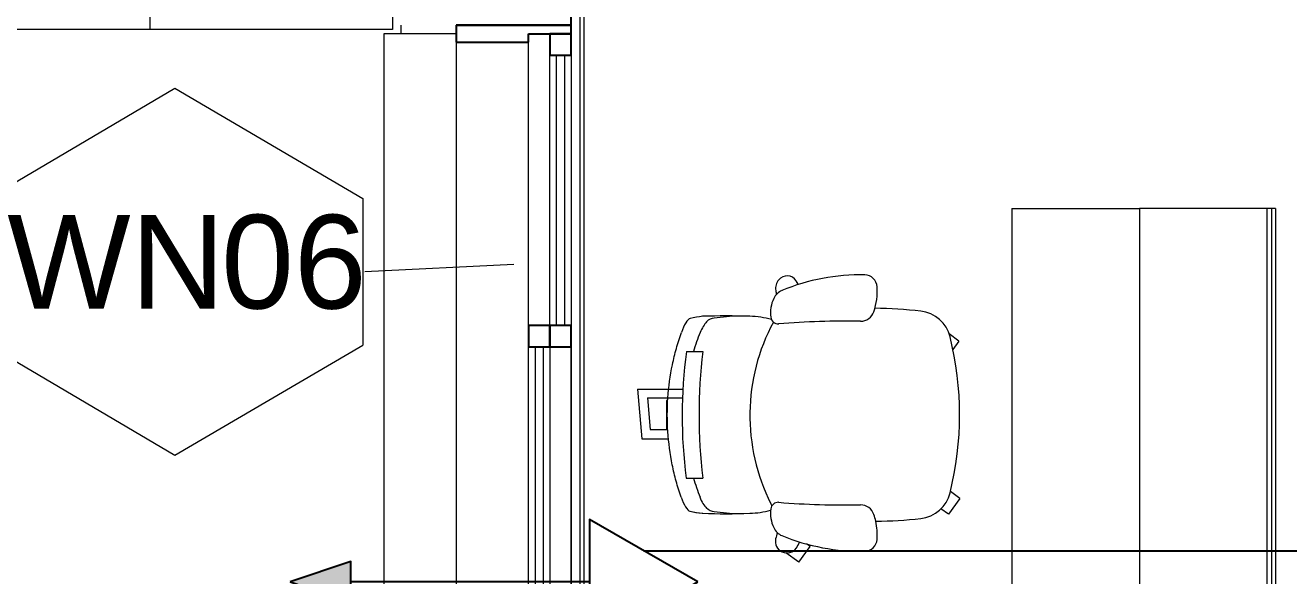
# Model space of a CAD drawing. Header units: millimetres. Extents: x -9358 to 257996, y -67499 to 9117.
# Drawn here: x 32967 to 35936, y -15810 to -14518 of the extents above; entities that cross this region are included whole.
import ezdxf

# ---------------------------------------------------------------- set-up
doc = ezdxf.new("R2010")
doc.units = ezdxf.units.MM
doc.header["$LTSCALE"] = 1000
for name, color, linetype, lineweight in [('A-FLR-PAT', 8, 'Continuous', 18), ('A-FRN', 8, 'Continuous', 9), ('A-TYP-WIN', 8, 'Continuous', 0), ('A-WAL-LOW-20', 8, 'Continuous', 18), ('A-WAL-LOW-30', 8, 'Continuous', 18), ('A-WAL-PAT-1', 8, 'Continuous', 9), ('A-WIN', 8, 'Continuous', 9), ('A-WIN-1', 8, 'Continuous', 25), ('A-WIN-2', 8, 'Continuous', 18)]:
    doc.layers.add(name, color=color, linetype=linetype, lineweight=lineweight)
for name, color, linetype in [('DATANET', 4, 'Continuous'), ('LC-CABLE -10', 4, 'Continuous'), ('LC-DA-CIR', 4, 'Continuous'), ('LC-T-OUTLET', 4, 'Continuous')]:
    doc.layers.add(name, color=color, linetype=linetype)
doc.styles.add('Arial_8', font='arial.ttf', dxfattribs={"height": 220})

# ---------------------------------------------------------------- blocks, each defined once
blk = doc.blocks.new('Window Tag - Window Tag-41068-01-Ground Floor Plan')
at = {"layer": 'A-TYP-WIN'}
for p, q in [((-4.506, 1.627), (-0.238, 4.142)), ((-0.238, 4.142), (4.181, 1.556)), ((-4.506, 1.627), (-4.506, -1.959)), ((4.181, 1.556), (4.181, -1.888)), ((-4.506, -1.959), (-0.238, -4.474)), ((-0.238, -4.474), (4.181, -1.888))]:
    blk.add_line(p, q, dxfattribs=at)
blk = doc.blocks.new('D-W')
at = {"color": 3, "elevation": 0}
blk.add_lwpolyline([(0, 254.5), (146.9, 0), (-146.9, 0), (0, 254.5)], dxfattribs=at)
at = {"layer": 'LC-T-OUTLET', "color": 2}
blk.add_attdef('W', (77.2, 236.3, 0), '', height=170, dxfattribs=at)
blk = doc.blocks.new('access point wifi weather proof')
at = {"layer": 'LC-CABLE -10'}
h = blk.add_hatch(color=3, dxfattribs=at)
h.dxf.hatch_style = 1
h.paths.add_polyline_path([(684.0372, -90.7097), (683.895, -90.6617), (683.895, -90.7577)])
at = {"layer": 'LC-CABLE -10', "color": 3}
blk.add_line((683.3342, -90.7097), (683.895, -90.7097), dxfattribs=at)
blk.add_lwpolyline([(684.0372, -90.7097), (683.895, -90.6617), (683.895, -90.7577)], close=True, dxfattribs=at)
at = {"layer": 'LC-DA-CIR'}
ref = blk.add_blockref('D-W', (683.3342, -90.7097), dxfattribs=dict(at, xscale=-0.0010000000000048, yscale=0.0010000000000048, zscale=0.0010000000000048, rotation=90))
ref.add_attrib('W', 'W', (682.9472, -90.6127), dxfattribs={"layer": 'LC-T-OUTLET', "color": 3, "height": 0.17})
blk = doc.blocks.new('Walls 199 - Walls 6-1778673-01-Ground Floor Furniture Plan')
at = {"layer": 'A-WAL-PAT-1'}
h = blk.add_hatch(dxfattribs=at)
h.set_pattern_fill('FP_140', color=256, style=0, pattern_type=2)
h.set_pattern_definition([(270, (47930, -31160.4), (900, 6e-14), [700, -700]), (270, (48380, -30460.4), (1800, 1e-13), [700, -700]), (180, (48380, -30460.4), (-9e-14, -700), [])])
h.paths.add_polyline_path([(48330, -30230), (48330, -31230), (48380, -31230), (48380, -30230)], flags=0)
at = {"layer": 'A-WAL-LOW-20'}
for p, q in [((48330, -31230), (48330, -30230)), ((48330, -30230), (48380, -30230)), ((48380, -30230), (48380, -31230)), ((48380, -31230), (48330, -31230))]:
    blk.add_line(p, q, dxfattribs=at)
blk = doc.blocks.new('Sliding_Window_Single - 1500 x 2700-V55-01-Ground Floor Furniture Plan')
at = {"layer": 'A-WIN'}
for p, q in [((-645, 135), (-10, 135)), ((725, 135), (40, 135)), ((40, 135), (725, 135)), ((-10, 85), (-645, 85)), ((40, 85), (675, 85)), ((-10, 35), (-675, 35)), ((675, 35), (40, 35)), ((-675, -135), (705, -135))]:
    blk.add_line(p, q, dxfattribs=at)
at = {"layer": 'A-WIN-1'}
for p, q in [((-715, 135), (-735, 135)), ((-715, 135), (-715, -135)), ((-695, 135), (-715, 135)), ((-715, -135), (-715, 135)), ((-695, 35), (-695, 135)), ((-645, 135), (-695, 135)), ((-695, 135), (-695, 85)), ((-645, 85), (-645, 135)), ((40, 135), (-10, 135)), ((-10, 135), (-10, 85)), ((40, 85), (40, 135)), ((745, 135), (725, 135)), ((725, 135), (725, 35)), ((-695, 85), (-645, 85)), ((-10, 85), (40, 85)), ((40, 85), (-10, 85)), ((-10, 85), (-10, 35)), ((40, 35), (40, 85)), ((725, 85), (675, 85)), ((675, 85), (675, 35)), ((725, 35), (725, 85)), ((-675, 35), (-695, 35)), ((-675, -135), (-675, 35)), ((-10, 35), (40, 35)), ((675, 35), (725, 35)), ((725, 35), (705, 35)), ((705, 35), (705, -135)), ((-715, -135), (-675, -135)), ((705, -135), (745, -135))]:
    blk.add_line(p, q, dxfattribs=at)
at = {"layer": 'A-WIN-2'}
for p, q in [((-10, 120), (-645, 120)), ((-645, 120), (-645, 100)), ((-10, 100), (-10, 120)), ((-645, 100), (-10, 100)), ((675, 70), (40, 70)), ((40, 70), (40, 50)), ((675, 50), (675, 70)), ((40, 50), (675, 50))]:
    blk.add_line(p, q, dxfattribs=at)
blk = doc.blocks.new('Task chair 9554N35 - Task chair 9554N35-745676-01-Ground Floor Furniture Plan')
at = {"layer": 'A-FRN'}
for p, q in [((-172.9, 306.8), (-189.9, 284.3)), ((-172.9, 306.8), (-153.2, 293.1)), ((196.3, 309), (180.3, 287)), ((196.3, 309), (233.1, 282.3)), ((233.1, 282.3), (220.5, 265)), ((309.5, -42.5), (303.3, -51.1)), ((346.3, -69.3), (309.5, -42.5)), ((346.3, -69.3), (324.3, -99.6)), ((208.7, -134.6), (213.5, -132.2)), ((-148.6, -333.2), (-148.6, -294.8)), ((148.6, -333.5), (148.6, -294.8)), ((-59.9, -447.8), (-59.9, -341.6)), ((-40.1, -424.9), (-40.1, -342.5)), ((-33.2, -377), (-33.2, -380)), ((-33.2, -380), (34.3, -380)), ((34.3, -418.4), (34.3, -377)), ((56.2, -437.7), (56.2, -375.4)), ((-59.9, -447.8), (56.2, -437.7)), ((-40.1, -424.9), (34.3, -418.4))]:
    blk.add_line(p, q, dxfattribs=at)
for centre, radius, start, end in [((0, -450.7), 759.4, 76.0583, 103.9416), ((-163.7, 208.7), 80, 103.9416, 173.6414), ((163.7, 208.7), 80, 6.3586, 76.0583), ((875.8, 92.8), 1126, 173.6414, 179.1387), ((-875.8, 92.8), 1126, 0.9685, 6.3586), ((-298.4, 85.1), 30, 94.385, 178.8307), ((-289.7, -26.9), 142.3, 70.4284, 94.4069), ((-253.5, 75.2), 34, 1.5783, 70.4284), ((245.3, 75.2), 34, 109.5716, 178.4217), ((281.6, -26.9), 142.3, 102.8407, 109.5716), ((281.6, -26.9), 142.3, 85.5931, 102.8407), ((290.2, 85.1), 30, 1.1693, 85.615), ((157.4, 76.4), 485.9, 178.9013, 202.3772), ((1706.6, 39.8), 1926.5, 178.9201, 184.6505), ((-1714.8, 39.8), 1926.5, 355.3495, 1.0799), ((-165.6, 76.4), 485.9, 337.6228, 1.0987), ((-301, -96.7), 25.2, 123.4121, 230.4202), ((-270.6, -142.7), 80.3, 115.9395, 123.4121), ((297.3, -97.1), 27.1, 257.0503, 54.9497), ((266.7, -140.7), 80.4, 54.9497, 66.5438), ((-296.1, -90.9), 32.8, 230.4202, 277.5798), ((-257.7, -94.4), 37, 202.4815, 245.4243), ((-231.5, -117.1), 18, 277.2916, 2.3739), ((223.3, -117.1), 18, 177.6261, 262.7084), ((249.5, -94.4), 37, 294.5757, 337.5185), ((-304.4, -28.7), 95.5, 277.5798, 283.1299), ((-239, -54.3), 81.3, 245.2067, 276.9285), ((-5.9, -191.7), 225.5, 165.0105, 178.0847), ((1.2, 277.4), 461.4, 241.6816, 296.7275), ((230.8, -54.3), 81.3, 263.0715, 294.7933), ((5.9, -191.7), 225.5, 1.9153, 14.4821), ((351.4, 138.5), 268.8, 253.8265, 257.0503), ((1424.9, -239.6), 1657.1, 178.0847, 181.9153), ((-1424.9, -239.6), 1657.1, 358.0847, 1.9153), ((192.1, -200.6), 424.1, 181.2804, 189.1246), ((-192.1, -200.6), 424.1, 350.8754, 358.7196), ((-202, -267.3), 24.7, 181.265, 228.1434), ((0, 988.3), 1291.7, 263.3947, 276.6053), ((202, -267.3), 24.7, 311.8566, 358.735), ((18.2, 231.9), 573.4, 248.3703, 253.086), ((-18.2, 231.9), 573.4, 286.914, 291.6297), ((1, 773.4), 1116.7, 262.3012, 277.5932)]:
    blk.add_arc(centre, radius, start, end, dxfattribs=at)
for centre, major_axis, ratio, start_param, end_param in [((2833.6, -1083.6), (-3058.7, 867.3), 0.246692, 0.098786, 0.133654), ((-178.1, -286.4), (-48, 16.7), 0.376203, 0.715963, 1.386418), ((178.1, -286.7), (48.1, 16.1), 0.383717, 4.900693, 5.6098), ((-2833.6, -1083.6), (3058.7, 867.3), 0.246692, 6.149531, 6.184399), ((-2839.6, -1069.5), (3064.8, 850.5), 0.246639, 6.151983, 6.185843), ((-182.4, -335.9), (-44.1, 13.7), 0.260293, 0.190015, 1.407049), ((182.6, -337.1), (43.9, 14.1), 0.248418, 4.873403, 6.095378)]:
    blk.add_ellipse(centre, major_axis=major_axis, ratio=ratio, start_param=start_param, end_param=end_param, dxfattribs=at)
blk.add_open_spline([(193.1, -345.6), (180.8, -349.8), (155.9, -357.6), (104.9, -369.7), (39.6, -378.5), (-39.7, -378.4), (-105, -369.4), (-155.9, -357.1), (-180.8, -349.3), (-193.1, -344.9)], degree=3, knots=[0, 0, 0, 0, 0.1, 0.2, 0.4, 0.6, 0.8, 0.9, 1, 1, 1, 1], dxfattribs=at)
blk = doc.blocks.new('secretary office - manager office -1 2-1846450-01-Ground Floor Furniture Plan')
at = {"layer": 'A-FRN'}
for p, q in [((-550, 700), (-950, 700)), ((-950, 700), (-950, -300)), ((-550, 0), (-550, 700)), ((550, 300), (-550, 300)), ((550, 300), (550, 0)), ((-350, 0), (-550, 0)), ((550, 0), (-350, 0)), ((-350, -310), (-350, 0)), ((550, -300), (550, 0)), ((-950, -300), (-950, -310)), ((-950, -310), (-360, -310)), ((-548, -310), (-548, -320)), ((550, -320), (-548, -320)), ((-360, -310), (-350, -310)), ((-350, -300), (550, -300)), ((-350, -300), (550, -300)), ((550, -310), (-350, -310)), ((550, -310), (550, -300)), ((550, -320), (550, -310))]:
    blk.add_line(p, q, dxfattribs=at)
blk = doc.blocks.new('G')
at = {"layer": 'A-FLR-PAT'}
for p, q in [((33810, -14390), (33810, -15830)), ((33980, -14390), (33810, -14390)), ((33850, -14370), (33850, -14390))]:
    blk.add_line(p, q, dxfattribs=at)
at = {"layer": 'A-WAL-LOW-30'}
for p, q in [((34280, -12770), (34280, -16310)), ((34270, -14350), (34270, -15850))]:
    blk.add_line(p, q, dxfattribs=at)
at = {"layer": 'A-FRN'}
for name, p, rotation in [('secretary office - manager office -1 2-1846450-01-Ground Floor Furniture Plan', (35585, -15350), 90.00000000000261), ('Task chair 9554N35 - Task chair 9554N35-745676-01-Ground Floor Furniture Plan', (34853.8, -15284.5), 269.9999999999978)]:
    blk.add_blockref(name, p, dxfattribs=dict(at, rotation=rotation))
at = {"layer": 'A-WAL-LOW-20', "rotation": 89.99999999999991}
blk.add_blockref('Walls 199 - Walls 6-1778673-01-Ground Floor Furniture Plan', (2600, -62710), dxfattribs=at)
at = {"layer": 'A-WIN', "rotation": 270.0000000000005}
blk.add_blockref('Sliding_Window_Single - 1500 x 2700-V55-01-Ground Floor Furniture Plan', (34115, -15085), dxfattribs=at)

msp = doc.modelspace()

# ---------------------------------------------------------------- block references
msp.add_blockref('G', (0, -148.1))

# ---------------------------------------------------------------- next in the draw order: linework, layer by layer
at = {"layer": 'A-TYP-WIN'}
msp.add_line((34115, -15080), (33764.9, -15096.6), dxfattribs=at)
at = {"layer": 'DATANET', "color": 3, "ltscale": 50}
msp.add_line((34420.3, -15751.6), (42515, -15751.6), dxfattribs=at)

# ---------------------------------------------------------------- next in the draw order: block references
at = {"layer": 'A-TYP-WIN', "xscale": 99.99999999999991, "yscale": 99.99999999999991, "zscale": 99.99999999999991}
msp.add_blockref('Window Tag - Window Tag-41068-01-Ground Floor Plan', (33342.4, -15080), dxfattribs=at)
at = {"layer": 'DATANET', "color": 3, "xscale": 1000, "yscale": 1000, "zscale": 1000, "rotation": 180}
msp.add_blockref('access point wifi weather proof', (717627.2, -106534.7), dxfattribs=at)

# ---------------------------------------------------------------- next in the draw order: texts
at = {"layer": 'A-TYP-WIN', "char_height": 220, "attachment_point": 1, "style": 'Arial_8'}
for s, insert, width in [('06', (33427.6, -14963.1), 400.844), ('WN', (32924.9, -14963.1), 609.282)]:
    msp.add_mtext(s, dxfattribs=dict(at, insert=insert, width=width))

doc.saveas('drawing.dxf')
